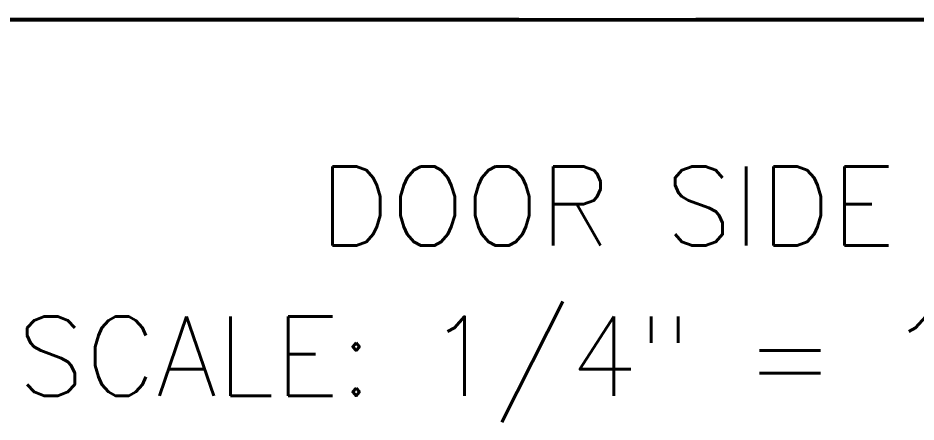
# Model space of a CAD drawing. Extents: x 398 to 508, y 623 to 782.
# Drawn here: x 423.28 to 468.69, y 623.33 to 643.77 of the extents above; entities that cross this region are included whole.
import ezdxf
from ezdxf.enums import TextEntityAlignment as Align

# ---------------------------------------------------------------- set-up
doc = ezdxf.new("R2010")
doc.units = 0
doc.header["$MEASUREMENT"] = 0
doc.layers.add('DIM', color=3, linetype='Continuous')
doc.layers.add('GEOMETRY', color=2, linetype='Continuous', lineweight=25)
doc.styles.add('SIMPLEX', font='simplex')

msp = doc.modelspace()

# ---------------------------------------------------------------- linework, layer by layer
at = {"layer": 'GEOMETRY'}
msp.add_line((505.179, 643.621), (400.975, 643.621), dxfattribs=at)
for points, knots in [([(400.975, 643.695), (401.009, 643.695), (401.043, 643.695), (401.111, 643.695), (401.212, 643.695), (401.45, 643.695), (401.925, 643.695), (402.875, 643.695), (404.774, 643.695), (406.402, 643.695), (409.659, 643.695), (411.83, 643.696), (418.342, 643.696), (422.684, 643.696), (435.71, 643.697), (444.393, 643.697), (461.761, 643.697), (470.444, 643.697), (483.47, 643.696), (487.812, 643.696), (494.324, 643.696), (496.495, 643.695), (499.752, 643.695), (501.38, 643.695), (503.279, 643.695), (504.229, 643.695), (504.704, 643.695), (504.942, 643.695), (505.043, 643.695), (505.111, 643.695), (505.145, 643.695), (505.179, 643.695)], [0, 0, 0, 0, 0.000977, 0.000977, 0.001953, 0.003906, 0.007812, 0.015625, 0.03125, 0.0625, 0.0625, 0.125, 0.125, 0.25, 0.25, 0.5, 0.5, 0.75, 0.75, 0.875, 0.875, 0.9375, 0.9375, 0.96875, 0.984375, 0.992187, 0.996094, 0.998047, 0.999023, 0.999023, 1, 1, 1, 1]), ([(400.975, 643.695), (401.009, 643.695), (401.043, 643.695), (401.111, 643.695), (401.212, 643.695), (401.45, 643.695), (401.925, 643.695), (402.875, 643.695), (404.774, 643.695), (406.402, 643.695), (409.659, 643.695), (411.83, 643.696), (418.342, 643.696), (422.684, 643.696), (435.71, 643.697), (444.393, 643.697), (461.761, 643.697), (470.444, 643.697), (483.47, 643.696), (487.812, 643.696), (494.324, 643.696), (496.495, 643.695), (499.752, 643.695), (501.38, 643.695), (503.279, 643.695), (504.229, 643.695), (504.704, 643.695), (504.942, 643.695), (505.043, 643.695), (505.111, 643.695), (505.145, 643.695), (505.179, 643.695)], [0, 0, 0, 0, 0.000977, 0.000977, 0.001953, 0.003906, 0.007812, 0.015625, 0.03125, 0.0625, 0.0625, 0.125, 0.125, 0.25, 0.25, 0.5, 0.5, 0.75, 0.75, 0.875, 0.875, 0.9375, 0.9375, 0.96875, 0.984375, 0.992187, 0.996094, 0.998047, 0.999023, 0.999023, 1, 1, 1, 1]), ([(505.125, 643.769), (505.123, 643.769), (505.121, 643.769), (505.117, 643.769), (505.11, 643.769), (505.096, 643.769), (505.066, 643.769), (505.007, 643.769), (504.888, 643.769), (504.651, 643.768), (504.176, 643.767), (503.228, 643.765), (501.33, 643.761), (499.703, 643.758), (496.45, 643.752), (494.282, 643.749), (487.776, 643.738), (483.438, 643.733), (474.764, 643.724), (470.426, 643.721), (461.752, 643.717), (457.414, 643.716), (448.74, 643.716), (444.402, 643.717), (435.728, 643.721), (431.39, 643.724), (422.716, 643.733), (418.378, 643.738), (409.704, 643.752), (405.366, 643.76), (401.029, 643.769)], [0, 0, 0, 0, 0.000061, 0.000061, 0.000122, 0.000244, 0.000488, 0.000977, 0.001953, 0.003906, 0.007813, 0.015625, 0.03125, 0.0625, 0.0625, 0.125, 0.125, 0.25, 0.25, 0.375, 0.375, 0.5, 0.5, 0.625, 0.625, 0.75, 0.75, 0.875, 0.875, 1, 1, 1, 1]), ([(505.125, 643.769), (505.123, 643.769), (505.121, 643.769), (505.117, 643.769), (505.11, 643.769), (505.096, 643.769), (505.066, 643.769), (505.007, 643.769), (504.888, 643.769), (504.651, 643.768), (504.176, 643.767), (503.228, 643.765), (501.33, 643.761), (499.703, 643.758), (496.45, 643.752), (494.282, 643.749), (487.776, 643.738), (483.438, 643.733), (474.764, 643.724), (470.426, 643.721), (461.752, 643.717), (457.414, 643.716), (448.74, 643.716), (444.402, 643.717), (435.728, 643.721), (431.39, 643.724), (422.716, 643.733), (418.378, 643.738), (409.704, 643.752), (405.366, 643.76), (401.029, 643.769)], [0, 0, 0, 0, 0.000061, 0.000061, 0.000122, 0.000244, 0.000488, 0.000977, 0.001953, 0.003906, 0.007813, 0.015625, 0.03125, 0.0625, 0.0625, 0.125, 0.125, 0.25, 0.25, 0.375, 0.375, 0.5, 0.5, 0.625, 0.625, 0.75, 0.75, 0.875, 0.875, 1, 1, 1, 1])]:
    msp.add_open_spline(points, degree=3, knots=knots, dxfattribs=at)

# ---------------------------------------------------------------- texts
at = {"layer": 'DIM', "style": 'SIMPLEX'}
for s, p in [('DOOR SIDE', (453.077, 632.259)), ('SCALE: 1/4" = 1\'-0"', (453.149, 624.666))]:
    msp.add_text(s, height=4, dxfattribs=at).set_placement(p, align=Align.CENTER)

doc.saveas('drawing.dxf')
